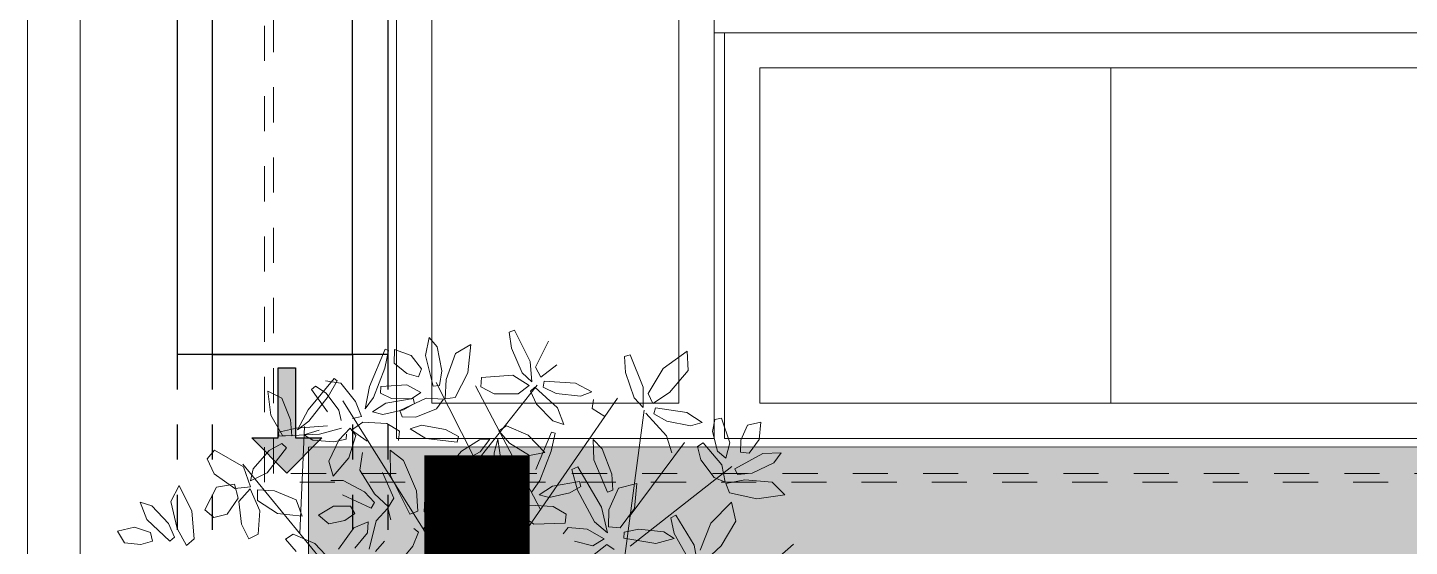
# Model space of a CAD drawing. Header units: metres. Extents: x 349703 to 349913, y 9282546 to 9282694.
# Drawn here: x 349717.13 to 349721.066, y 9282661.78 to 9282663.258 of the extents above; entities that cross this region are included whole.
import ezdxf

# ---------------------------------------------------------------- set-up
doc = ezdxf.new("R2010")
doc.units = ezdxf.units.M
doc.header["$LTSCALE"] = 0.25
doc.linetypes.add('01 nivel$0$HIDDEN2', pattern=[0.1875, 0.125, -0.0625])
doc.linetypes.add('B. SUM 2$0$HIDDEN', pattern=[0.375, 0.25, -0.125])
for name, color, linetype, lineweight in [('.', 7, 'Continuous', 0), ('0_ CUNETAS', 160, 'Continuous', 5), ('AREA-VERDE', 3, 'CONTINUOUS', 9), ('ARQ-FONDO', 253, 'CONTINUOUS', 9), ('CUNETAS-RED', 5, 'CONTINUOUS', 18), ('LLORAD-TRAMO', 1, 'CONTINUOUS', 70)]:
    doc.layers.add(name, color=color, linetype=linetype, lineweight=lineweight)

# ---------------------------------------------------------------- blocks, each defined once
blk = doc.blocks.new('VERDAD88')
at = {"layer": 'ARQ-FONDO'}
for points in [[(350744.8128, 9282644.2911), (350743.9086, 9282644.2911), (350743.9086, 9282639.8861), (350744.8128, 9282639.8861), (350744.8128, 9282644.2911)], [(350744.8428, 9282641.0411), (350748.8428, 9282641.0411), (350748.8428, 9282639.8861), (350744.8428, 9282639.8861), (350744.8428, 9282641.0411)]]:
    blk.add_lwpolyline(points, dxfattribs=at)
at = {"layer": 'ARQ-FONDO', "flags": 128}
for points in [[(350744.7128, 9282644.1911), (350744.0086, 9282644.1911), (350744.0086, 9282639.9861), (350744.7128, 9282639.9861)], [(350744.9428, 9282640.9411), (350748.7428, 9282640.9411), (350748.7428, 9282639.9861), (350744.9428, 9282639.9861)]]:
    blk.add_lwpolyline(points, close=True, dxfattribs=at)
blk.add_lwpolyline([(350745.9428, 9282639.9861), (350745.9428, 9282640.9411)], dxfattribs=at)
blk = doc.blocks.new('cp1-flat-2')
at = {"layer": 'ARQ-FONDO'}
blk.add_lwpolyline([(889467.9025, -9185120.9326), (889467.8701, -9185120.6847), (889458.1529, -9185121.956), (889458.1853, -9185122.2039), (889458.4332, -9185122.1715), (889458.4202, -9185122.0723), (889461.3225, -9185121.6926), (889461.3354, -9185121.7918), (889461.5833, -9185121.7594), (889461.5704, -9185121.6602), (889464.4954, -9185121.2775), (889464.5084, -9185121.3767), (889464.7563, -9185121.3442), (889464.7433, -9185121.2451), (889467.6416, -9185120.8659), (889467.6546, -9185120.965)], close=True, dxfattribs=at)
blk = doc.blocks.new('CERCO PERIMETRICO')
at = {"layer": 'ARQ-FONDO', "xscale": -1, "rotation": 97.45378494831562}
blk.add_blockref('cp1-flat-2', (-8872851.8595, 8973059.4951, 210.1358), dxfattribs=at)
blk = doc.blocks.new('ARR2')
at = {"layer": 'ARQ-FONDO', "lineweight": 5}
for p, q in [((2741.0943, 1215.9907), (2741.0724, 1215.982)), ((2741.0724, 1215.982), (2741.0812, 1215.9163)), ((2741.158, 1215.861), (2741.0943, 1215.9907)), ((2740.7432, 1215.9601), (2740.7275, 1215.8854)), ((2740.7756, 1215.921), (2740.7432, 1215.9601)), ((2740.7946, 1215.8229), (2740.7756, 1215.921)), ((2740.9148, 1215.9314), (2740.8508, 1215.894)), ((2740.9022, 1215.8152), (2740.9148, 1215.9314)), ((2741.0812, 1215.9163), (2741.1256, 1215.8145)), ((2741.1806, 1215.8379), (2741.2344, 1215.9446)), ((2740.4969, 1215.758), (2740.5613, 1215.9124)), ((2740.5757, 1215.9071), (2740.5597, 1215.8335)), ((2740.5613, 1215.9124), (2740.5757, 1215.9071)), ((2740.6001, 1215.91), (2740.5986, 1215.8547)), ((2740.6682, 1215.8859), (2740.6001, 1215.91)), ((2740.7117, 1215.8316), (2740.6682, 1215.8859)), ((2740.7275, 1215.8854), (2740.7593, 1215.7592)), ((2740.8508, 1215.894), (2740.8132, 1215.7865)), ((2741.1652, 1215.7782), (2741.158, 1215.861)), ((2741.5701, 1215.8892), (2741.5475, 1215.8824)), ((2741.5475, 1215.8824), (2741.5511, 1215.8162)), ((2741.6232, 1215.7549), (2741.5701, 1215.8892)), ((2741.706, 1215.8322), (2741.805, 1215.9032)), ((2741.805, 1215.9032), (2741.8089, 1215.8235)), ((2740.5597, 1215.8335), (2740.5131, 1215.7133)), ((2740.5986, 1215.8547), (2740.6513, 1215.8117)), ((2740.6513, 1215.8117), (2740.6992, 1215.7981)), ((2740.6992, 1215.7981), (2740.7117, 1215.8316)), ((2740.7854, 1215.7631), (2740.7946, 1215.8229)), ((2740.8494, 1215.713), (2740.9022, 1215.8152)), ((2741.0867, 1215.8046), (2740.9583, 1215.7949)), ((2741.1544, 1215.7623), (2741.0867, 1215.8046)), ((2741.1256, 1215.8145), (2741.1652, 1215.7782)), ((2741.2032, 1215.7974), (2741.1806, 1215.8379)), ((2741.269, 1215.8479), (2741.2032, 1215.7974)), ((2741.5511, 1215.8162), (2741.5873, 1215.7111)), ((2741.644, 1215.7301), (2741.706, 1215.8322)), ((2741.8089, 1215.8235), (2741.7329, 1215.7331)), ((2740.2447, 1215.6629), (2740.3517, 1215.7915)), ((2740.2591, 1215.7464), (2740.275, 1215.7598)), ((2740.3237, 1215.6533), (2740.2591, 1215.7464)), ((2740.275, 1215.7598), (2740.3182, 1215.7302)), ((2740.3155, 1215.7818), (2740.3795, 1215.772)), ((2740.3638, 1215.7823), (2740.3269, 1215.7166)), ((2740.3517, 1215.7915), (2740.3638, 1215.7823)), ((2740.3795, 1215.772), (2740.4392, 1215.697)), ((2740.4795, 1215.666), (2740.4969, 1215.758)), ((2740.5439, 1215.7583), (2740.5421, 1215.7305)), ((2740.651, 1215.7651), (2740.5439, 1215.7583)), ((2740.7079, 1215.7335), (2740.651, 1215.7651)), ((2740.7181, 1215.1712), (2741.1878, 1215.7637)), ((2740.7593, 1215.7592), (2740.7854, 1215.7631)), ((2740.9283, 1215.4661), (2740.7715, 1215.7746)), ((2740.8132, 1215.7865), (2740.8081, 1215.7072)), ((2741.2009, 1215.2512), (2740.9339, 1215.7613)), ((2740.9583, 1215.7949), (2740.9557, 1215.7574)), ((2740.9557, 1215.7574), (2741.0108, 1215.7283)), ((2741.1092, 1215.7278), (2741.1544, 1215.7623)), ((2741.1782, 1215.7554), (2741.1595, 1215.7388)), ((2741.2706, 1215.6699), (2741.1782, 1215.7554)), ((2741.2157, 1215.7806), (2741.2116, 1215.756)), ((2741.2116, 1215.756), (2741.266, 1215.73)), ((2741.3455, 1215.7719), (2741.2157, 1215.7806)), ((2741.4121, 1215.7357), (2741.3455, 1215.7719)), ((2741.6239, 1215.6718), (2741.6232, 1215.7549)), ((2740.0784, 1215.739), (2740.1366, 1215.7108)), ((2740.0908, 1215.6409), (2740.0784, 1215.739)), ((2740.1366, 1215.7108), (2740.1716, 1215.6216)), ((2740.3269, 1215.7166), (2740.2471, 1215.6155)), ((2740.3182, 1215.7302), (2740.3715, 1215.6613)), ((2740.9083, 1214.8699), (2740.3874, 1215.6998)), ((2740.4392, 1215.697), (2740.4639, 1215.6344)), ((2740.5131, 1215.7133), (2740.4795, 1215.666)), ((2740.5097, 1215.6541), (2740.5649, 1215.69)), ((2740.5421, 1215.7305), (2740.5883, 1215.7088)), ((2740.5649, 1215.69), (2740.6768, 1215.7084)), ((2740.5883, 1215.7088), (2740.6705, 1215.7081)), ((2740.7306, 1215.7109), (2740.6224, 1215.6593)), ((2740.682, 1215.6882), (2740.6367, 1215.6619)), ((2740.6705, 1215.7081), (2740.7079, 1215.7335)), ((2740.6768, 1215.7084), (2740.682, 1215.6882)), ((2740.8019, 1215.7058), (2740.7306, 1215.7109)), ((2740.7731, 1215.6667), (2740.8019, 1215.7058)), ((2740.8081, 1215.7072), (2740.8494, 1215.713)), ((2740.9225, 1214.8488), (2741.5179, 1215.7101)), ((2741.0108, 1215.7283), (2741.1092, 1215.7278)), ((2741.1595, 1215.7388), (2741.1841, 1215.6858)), ((2741.266, 1215.73), (2741.3652, 1215.718)), ((2741.3652, 1215.718), (2741.4121, 1215.7357)), ((2741.419, 1215.7048), (2741.4134, 1215.6677)), ((2741.5873, 1215.7111), (2741.6239, 1215.6718)), ((2741.6633, 1215.6879), (2741.644, 1215.7301)), ((2741.7329, 1215.7331), (2741.6633, 1215.6879)), ((2740.1395, 1215.5571), (2740.0908, 1215.6409)), ((2740.2011, 1215.5801), (2740.2447, 1215.6629)), ((2740.3715, 1215.6613), (2740.3799, 1215.6189)), ((2740.4639, 1215.6344), (2740.4274, 1215.6259)), ((2740.5516, 1215.6435), (2740.5097, 1215.6541)), ((2740.6367, 1215.6619), (2740.5516, 1215.6435)), ((2740.6224, 1215.6593), (2740.6314, 1215.633)), ((2740.6314, 1215.633), (2740.6878, 1215.6326)), ((2740.6878, 1215.6326), (2740.7731, 1215.6667)), ((2741.1841, 1215.6858), (2741.2513, 1215.6163)), ((2741.2979, 1215.6015), (2741.2706, 1215.6699)), ((2741.4134, 1215.6677), (2741.466, 1215.6343)), ((2741.5187, 1214.8365), (2741.6275, 1215.6613)), ((2741.7204, 1215.5555), (2741.635, 1215.648)), ((2741.6744, 1215.6702), (2741.6684, 1215.6459)), ((2741.6684, 1215.6459), (2741.7206, 1215.6158)), ((2741.8031, 1215.6512), (2741.6744, 1215.6702)), ((2741.8666, 1215.6098), (2741.8031, 1215.6512)), ((2740.1231, 1215.5696), (2740.1965, 1215.5868)), ((2740.1716, 1215.6216), (2740.1769, 1215.5545)), ((2740.1965, 1215.5868), (2740.325, 1215.5964)), ((2740.2471, 1215.6155), (2740.2011, 1215.5801)), ((2740.2106, 1215.153), (2740.2292, 1215.5932)), ((2740.2265, 1215.5599), (2740.2898, 1215.578)), ((2740.3822, 1215.5865), (2740.2916, 1215.5626)), ((2740.3715, 1215.5367), (2740.4174, 1215.5861)), ((2740.4174, 1215.5861), (2740.4407, 1215.5567)), ((2740.4696, 1215.6112), (2740.4227, 1215.5791)), ((2740.4227, 1215.5791), (2740.4881, 1215.5333)), ((2740.5679, 1215.6056), (2740.4696, 1215.6112)), ((2740.6214, 1215.5737), (2740.5679, 1215.6056)), ((2740.7118, 1215.5988), (2740.6641, 1215.5836)), ((2740.6641, 1215.5836), (2740.7288, 1215.5439)), ((2740.8103, 1215.5817), (2740.7118, 1215.5988)), ((2740.8633, 1215.553), (2740.8103, 1215.5817)), ((2741.0299, 1215.5757), (2741.0615, 1215.5959)), ((2741.074, 1215.5249), (2741.0299, 1215.5757)), ((2741.0615, 1215.5959), (2741.1505, 1215.5575)), ((2741.2513, 1215.6163), (2741.2979, 1215.6015)), ((2741.7206, 1215.6158), (2741.8185, 1215.596)), ((2741.8185, 1215.596), (2741.8666, 1215.6098)), ((2741.9192, 1215.6226), (2741.9098, 1215.5724)), ((2741.9465, 1215.6279), (2741.9192, 1215.6226)), ((2741.9801, 1215.5259), (2741.9465, 1215.6279)), ((2742.0536, 1215.5992), (2742.0253, 1215.5373)), ((2742.1076, 1215.6116), (2742.0536, 1215.5992)), ((2742.1014, 1215.5397), (2742.1076, 1215.6116)), ((2740.1362, 1215.5242), (2740.0835, 1215.4945)), ((2740.1246, 1215.5544), (2740.1231, 1215.5696)), ((2740.2916, 1215.5626), (2740.1246, 1215.5544)), ((2740.1553, 1215.5061), (2740.1362, 1215.5242)), ((2740.1769, 1215.5545), (2740.1395, 1215.5571)), ((2740.2634, 1215.5374), (2740.2265, 1215.5599)), ((2740.3501, 1215.53), (2740.2634, 1215.5374)), ((2740.3295, 1215.4506), (2740.3715, 1215.5367)), ((2740.4012, 1215.5418), (2740.3501, 1215.53)), ((2740.4021, 1215.5626), (2740.4012, 1215.5418)), ((2740.4407, 1215.5567), (2740.412, 1215.4642)), ((2740.6169, 1215.5365), (2740.6214, 1215.5737)), ((2740.7288, 1215.5439), (2740.858, 1215.5286)), ((2740.858, 1215.5286), (2740.8633, 1215.553)), ((2740.8761, 1215.4923), (2740.9502, 1215.538)), ((2740.9502, 1215.538), (2740.9932, 1215.5419)), ((2740.9932, 1215.5419), (2740.9531, 1215.4897)), ((2741.0098, 1215.485), (2741.0257, 1215.5408)), ((2741.0257, 1215.5408), (2741.0399, 1215.4482)), ((2741.1553, 1215.4741), (2741.074, 1215.5249)), ((2741.1505, 1215.5575), (2741.2188, 1215.4861)), ((2741.1825, 1215.4165), (2741.247, 1215.5708)), ((2741.2613, 1215.5656), (2741.2453, 1215.4919)), ((2741.247, 1215.5708), (2741.2613, 1215.5656)), ((2741.4174, 1215.5395), (2741.4204, 1215.4564)), ((2741.4551, 1215.5012), (2741.4174, 1215.5395)), ((2741.5662, 1215.2212), (2741.7939, 1215.5281)), ((2741.7421, 1215.4851), (2741.7204, 1215.5555)), ((2741.8706, 1215.5269), (2741.8474, 1215.5116)), ((2741.9477, 1215.4352), (2741.8706, 1215.5269)), ((2741.9098, 1215.5724), (2741.9299, 1215.4927)), ((2741.9639, 1215.4629), (2741.9801, 1215.5259)), ((2742.0253, 1215.5373), (2742.0242, 1215.4876)), ((2742.0597, 1215.4839), (2742.1014, 1215.5397)), ((2739.8586, 1215.4962), (2739.8296, 1215.4607)), ((2739.8296, 1215.4607), (2739.8571, 1215.3984)), ((2739.9781, 1215.4281), (2739.8586, 1215.4962)), ((2740.0835, 1215.4945), (2740.0179, 1215.4191)), ((2740.0756, 1215.4032), (2740.1553, 1215.5061)), ((2740.412, 1215.4642), (2740.3481, 1215.3887)), ((2740.4684, 1215.4864), (2740.4573, 1215.4131)), ((2740.5822, 1215.4968), (2740.5832, 1215.3922)), ((2740.637, 1215.4539), (2740.5822, 1215.4968)), ((2740.8421, 1215.4525), (2740.8761, 1215.4923)), ((2740.9531, 1215.4897), (2740.8537, 1215.4352)), ((2741.0058, 1215.3562), (2741.0098, 1215.485)), ((2741.2188, 1215.4861), (2741.1553, 1215.4741)), ((2741.2453, 1215.4919), (2741.1987, 1215.3718)), ((2741.4942, 1215.3972), (2741.4551, 1215.5012)), ((2741.8474, 1215.5116), (2741.8611, 1215.4569)), ((2741.9299, 1215.4927), (2741.9639, 1215.4629)), ((2742.1159, 1215.4822), (2742.0017, 1215.4196)), ((2742.0242, 1215.4876), (2742.0597, 1215.4839)), ((2742.1921, 1215.4858), (2742.1159, 1215.4822)), ((2742.1624, 1215.4446), (2742.1921, 1215.4858)), ((2740.4388, 1214.8759), (2739.976, 1215.4379)), ((2740.0073, 1215.3451), (2739.9781, 1215.4281)), ((2740.0179, 1215.4191), (2740.0071, 1215.3694)), ((2740.3481, 1215.3887), (2740.3295, 1215.4506)), ((2740.4573, 1215.4131), (2740.5173, 1215.3163)), ((2740.5972, 1215.2983), (2740.5509, 1215.4036)), ((2740.6912, 1215.3281), (2740.637, 1215.4539)), ((2740.8537, 1215.4352), (2740.8421, 1215.4525)), ((2740.9447, 1215.4048), (2740.9607, 1215.4183)), ((2741.0094, 1215.3118), (2740.9447, 1215.4048)), ((2740.9607, 1215.4183), (2741.0038, 1215.3887)), ((2741.0012, 1215.4403), (2741.0651, 1215.4305)), ((2741.0418, 1215.3502), (2741.0012, 1215.4403)), ((2741.0399, 1215.4482), (2741.0305, 1215.2812)), ((2741.0651, 1215.4305), (2741.1248, 1215.3555)), ((2741.3544, 1215.4279), (2741.3308, 1215.416)), ((2741.3308, 1215.416), (2741.3536, 1215.3313)), ((2741.4524, 1215.262), (2741.3544, 1215.4279)), ((2741.4204, 1215.4564), (2741.4773, 1215.3236)), ((2741.5703, 1215.1013), (2741.9884, 1215.4291)), ((2741.8611, 1215.4569), (2741.9156, 1215.3829)), ((2741.9608, 1215.3649), (2741.9477, 1215.4352)), ((2742.0017, 1215.4196), (2742.012, 1215.3953)), ((2742.0722, 1215.4015), (2742.1624, 1215.4446)), ((2739.7133, 1215.35), (2739.6795, 1215.2841)), ((2739.7653, 1215.2453), (2739.7133, 1215.35)), ((2739.8571, 1215.3984), (2739.9431, 1215.3383)), ((2739.9413, 1215.356), (2739.8676, 1215.3444)), ((2739.9561, 1215.2983), (2739.9413, 1215.356)), ((2740.0071, 1215.3694), (2740.0756, 1215.4032)), ((2740.389, 1215.3716), (2740.3382, 1215.371)), ((2740.4773, 1215.3247), (2740.389, 1215.3716)), ((2740.5832, 1215.3922), (2740.6628, 1215.2325)), ((2740.7247, 1215.2973), (2740.7827, 1215.3491)), ((2740.7827, 1215.3491), (2740.8336, 1215.3707)), ((2740.8336, 1215.3707), (2740.8442, 1215.3391)), ((2741.0038, 1215.3887), (2741.0571, 1215.3198)), ((2741.0152, 1215.2814), (2741.0058, 1215.3562)), ((2741.113, 1215.2844), (2741.0418, 1215.3502)), ((2741.1248, 1215.3555), (2741.1496, 1215.2929)), ((2741.1987, 1215.3718), (2741.1651, 1215.3244)), ((2741.1954, 1215.3126), (2741.2505, 1215.3485)), ((2741.2505, 1215.3485), (2741.3624, 1215.3668)), ((2741.3624, 1215.3668), (2741.3676, 1215.3466)), ((2741.4996, 1215.3311), (2741.4942, 1215.3972)), ((2741.5973, 1215.3589), (2741.5223, 1215.3397)), ((2741.5881, 1215.2565), (2741.5973, 1215.3589)), ((2741.9156, 1215.3829), (2741.9608, 1215.3649)), ((2742.0417, 1215.3743), (2741.9636, 1215.3592)), ((2741.9636, 1215.3592), (2741.9797, 1215.3208)), ((2742.012, 1215.3953), (2742.0722, 1215.4015)), ((2742.1552, 1215.365), (2742.0417, 1215.3743)), ((2742.2075, 1215.3125), (2742.1552, 1215.365)), ((2739.8676, 1215.3444), (2739.8196, 1215.2508)), ((2739.9112, 1215.2329), (2739.9561, 1215.2983)), ((2739.9431, 1215.3383), (2740.0073, 1215.3451)), ((2740.0056, 1215.3371), (2739.9592, 1215.2846)), ((2740.0452, 1215.2467), (2740.0056, 1215.3371)), ((2740.0367, 1215.3322), (2740.0362, 1215.2887)), ((2740.106, 1215.3285), (2740.0367, 1215.3322)), ((2740.1957, 1215.291), (2740.106, 1215.3285)), ((2740.22, 1215.2242), (2740.1957, 1215.291)), ((2740.3865, 1215.3118), (2740.5047, 1215.2573)), ((2740.5181, 1215.28), (2740.4773, 1215.3247)), ((2740.5173, 1215.3163), (2740.5759, 1215.2626)), ((2740.5759, 1215.2626), (2740.5972, 1215.2983)), ((2740.6966, 1215.2453), (2740.6912, 1215.3281)), ((2740.7224, 1215.242), (2740.7247, 1215.2973)), ((2740.8442, 1215.3391), (2740.795, 1215.2774)), ((2741.0655, 1215.2774), (2741.0094, 1215.3118)), ((2741.0571, 1215.3198), (2741.0655, 1215.2774)), ((2741.1496, 1215.2929), (2741.113, 1215.2844)), ((2741.2372, 1215.3019), (2741.1954, 1215.3126)), ((2741.3223, 1215.3204), (2741.2372, 1215.3019)), ((2741.3676, 1215.3466), (2741.3223, 1215.3204)), ((2741.3536, 1215.3313), (2741.424, 1215.2008)), ((2741.4773, 1215.3236), (2741.4996, 1215.3311)), ((2741.5223, 1215.3397), (2741.4825, 1215.251)), ((2741.9797, 1215.3208), (2742.0919, 1215.2954)), ((2742.0919, 1215.2954), (2742.2075, 1215.3125)), ((2739.5532, 1215.2819), (2739.5802, 1215.2105)), ((2739.6016, 1215.2664), (2739.5532, 1215.2819)), ((2739.6704, 1215.1939), (2739.6016, 1215.2664)), ((2739.6795, 1215.2841), (2739.7057, 1215.1732)), ((2739.7758, 1215.1308), (2739.7653, 1215.2453)), ((2739.8196, 1215.2508), (2739.8566, 1215.2193)), ((2739.8566, 1215.2193), (2739.9112, 1215.2329)), ((2739.9592, 1215.2846), (2739.9701, 1215.1908)), ((2740.0362, 1215.2887), (2740.1191, 1215.2351)), ((2740.0388, 1215.1509), (2740.0452, 1215.2467)), ((2740.1191, 1215.2351), (2740.22, 1215.2242)), ((2740.3489, 1215.266), (2740.2873, 1215.2282)), ((2740.4185, 1215.2657), (2740.3489, 1215.266)), ((2740.396, 1215.2062), (2740.4367, 1215.2349)), ((2740.4367, 1215.2349), (2740.4185, 1215.2657)), ((2740.5047, 1215.2573), (2740.5181, 1215.28)), ((2740.573, 1215.2569), (2740.5243, 1215.2046)), ((2740.5854, 1215.2099), (2740.573, 1215.2569)), ((2740.6628, 1215.2325), (2740.6966, 1215.2453)), ((2740.795, 1215.2774), (2740.7224, 1215.242)), ((2740.8023, 1215.2355), (2740.735, 1215.2174)), ((2740.9499, 1215.2212), (2740.8023, 1215.2355)), ((2740.8087, 1215.2281), (2740.8821, 1215.2453)), ((2740.8821, 1215.2453), (2741.0106, 1215.2549)), ((2741.0678, 1215.245), (2740.9772, 1215.2211)), ((2741.0106, 1215.2549), (2741.0678, 1215.245)), ((2741.0305, 1215.2812), (2741.0152, 1215.2814)), ((2741.0571, 1215.1952), (2741.103, 1215.2445)), ((2741.103, 1215.2445), (2741.1263, 1215.2152)), ((2741.1552, 1215.2696), (2741.1083, 1215.2375)), ((2741.1083, 1215.2375), (2741.1738, 1215.1918)), ((2741.2535, 1215.2641), (2741.1552, 1215.2696)), ((2741.307, 1215.2322), (2741.2535, 1215.2641)), ((2741.4765, 1215.1551), (2741.4524, 1215.262)), ((2741.4825, 1215.251), (2741.4805, 1215.1803)), ((2741.5298, 1215.1761), (2741.5881, 1215.2565)), ((2741.902, 1215.195), (2741.9874, 1215.2819)), ((2741.9874, 1215.2819), (2742.0049, 1215.204)), ((2739.53, 1215.179), (2739.4596, 1215.1626)), ((2739.5959, 1215.1565), (2739.53, 1215.179)), ((2739.5802, 1215.2105), (2739.675, 1215.1212)), ((2739.6949, 1215.1385), (2739.6704, 1215.1939)), ((2739.9701, 1215.1908), (2740.0006, 1215.1305)), ((2740.2873, 1215.2282), (2740.3294, 1215.1922)), ((2740.3294, 1215.1922), (2740.396, 1215.2062)), ((2740.4321, 1215.1766), (2740.3701, 1215.089)), ((2740.4924, 1215.2011), (2740.4321, 1215.1766)), ((2740.4887, 1215.156), (2740.4924, 1215.2011)), ((2740.5243, 1215.2046), (2740.4964, 1215.088)), ((2740.7537, 1215.2001), (2740.7228, 1215.1616)), ((2740.735, 1215.2174), (2740.8372, 1215.1779)), ((2740.8113, 1215.159), (2740.7537, 1215.2001)), ((2740.8102, 1215.2129), (2740.8087, 1215.2281)), ((2740.9772, 1215.2211), (2740.8102, 1215.2129)), ((2740.9348, 1215.194), (2740.9188, 1215.1203)), ((2740.9205, 1215.1992), (2740.9348, 1215.194)), ((2741.0329, 1215.1928), (2740.9499, 1215.2212)), ((2741.0151, 1215.1091), (2741.0571, 1215.1952)), ((2741.0296, 1215.1667), (2741.0329, 1215.1928)), ((2741.1263, 1215.2152), (2741.0976, 1215.1226)), ((2741.1738, 1215.1918), (2741.3025, 1215.1949)), ((2741.2944, 1215.1514), (2741.3146, 1215.1778)), ((2741.3025, 1215.1949), (2741.307, 1215.2322)), ((2741.3146, 1215.1778), (2741.3933, 1215.1714)), ((2741.424, 1215.2008), (2741.4765, 1215.1551)), ((2741.4805, 1215.1803), (2741.5298, 1215.1761)), ((2741.7583, 1215.2279), (2741.7373, 1215.2173)), ((2741.7373, 1215.2173), (2741.7521, 1215.1527)), ((2741.8337, 1215.1046), (2741.7583, 1215.2279)), ((2741.8584, 1215.0838), (2741.902, 1215.195)), ((2742.0049, 1215.204), (2741.9455, 1215.1019)), ((2739.4596, 1215.1626), (2739.4881, 1215.1152)), ((2739.5557, 1215.1074), (2739.6034, 1215.1216)), ((2739.6034, 1215.1216), (2739.5959, 1215.1565)), ((2739.675, 1215.1212), (2739.6949, 1215.1385)), ((2739.7057, 1215.1732), (2739.7441, 1215.1036)), ((2739.7441, 1215.1036), (2739.7758, 1215.1308)), ((2740.0006, 1215.1305), (2740.0388, 1215.1509)), ((2740.151, 1215.1302), (2740.1826, 1215.1504)), ((2740.1952, 1215.0794), (2740.151, 1215.1302)), ((2740.1826, 1215.1504), (2740.2716, 1215.112)), ((2740.4365, 1215.0925), (2740.4887, 1215.156)), ((2740.5225, 1215.0785), (2740.5583, 1215.122)), ((2740.6989, 1215.1584), (2740.6758, 1215.1009)), ((2740.6791, 1215.1737), (2740.6989, 1215.1584)), ((2740.8627, 1215.0765), (2740.8113, 1215.159)), ((2740.9188, 1215.1203), (2740.8722, 1215.0002)), ((2741.0976, 1215.1226), (2741.0338, 1215.0471)), ((2741.416, 1215.102), (2741.3407, 1215.1213)), ((2741.3933, 1215.1714), (2741.4632, 1215.1309)), ((2741.4632, 1215.1309), (2741.416, 1215.102)), ((2741.544, 1215.1331), (2741.5456, 1215.158)), ((2741.6766, 1215.1121), (2741.544, 1215.1331)), ((2741.5456, 1215.158), (2741.6063, 1215.1709)), ((2741.6063, 1215.1709), (2741.7088, 1215.1601)), ((2741.7519, 1215.1323), (2741.6766, 1215.1121)), ((2741.7088, 1215.1601), (2741.7519, 1215.1323)), ((2741.7521, 1215.1527), (2741.8057, 1215.0554)), ((2739.4881, 1215.1152), (2739.5557, 1215.1074)), ((2740.2716, 1215.112), (2740.34, 1215.0406)), ((2740.6758, 1215.1009), (2740.6097, 1215.0218)), ((2741.0338, 1215.0471), (2741.0151, 1215.1091)), ((2741.4748, 1215.1076), (2741.4091, 1215.057)), ((2741.5043, 1215.0867), (2741.4748, 1215.1076)), ((2741.8486, 1215.0229), (2741.8337, 1215.1046)), ((2741.9455, 1215.1019), (2741.8846, 1215.0455)), ((2741.9454, 1214.8481), (2742.2422, 1215.1094))]:
    blk.add_line(p, q, dxfattribs=at)
blk = doc.blocks.new('*U2183')
at = {"layer": '.', "lineweight": 30}
h = blk.add_hatch(color=1, dxfattribs=at)
h.dxf.hatch_style = 1
h.paths.add_polyline_path([(-0.025, -0.05), (-0.1, -0.05), (0, -0.15), (0.1, -0.05), (0.025, -0.05), (0.025, 0.15), (-0.025, 0.15)])
at = {"layer": '0_ CUNETAS', "color": 1, "lineweight": 30}
blk.add_lwpolyline([(-0.1, -0.05), (-0.025, -0.05), (-0.025, 0.15), (0.025, 0.15), (0.025, -0.05), (0.1, -0.05), (0, -0.15)], close=True, dxfattribs=at)
blk = doc.blocks.new('*U2178')
at = {"layer": '0_ CUNETAS', "color": 0, "linetype": 'ByBlock', "lineweight": -2, "transparency": 16777216}
blk.add_blockref('*U2183', (0, 100.5), dxfattribs=at)
blk = doc.blocks.new('drenaje')
at = {"layer": 'CUNETAS-RED', "lineweight": 30}
for p, q in [((-0.6, 0), (-0.6, -13.2104)), ((0, 0), (0, -13.2104)), ((0, -13.2104), (-0.6, -13.2104))]:
    blk.add_line(p, q, dxfattribs=at)
at = {"layer": 'CUNETAS-RED', "linetype": '01 nivel$0$HIDDEN2', "lineweight": 30}
for p, q in [((-0.6, -13.2104), (-0.6, -19.2104)), ((-0.5, -13.2104), (-0.5, -19.2104)), ((-0.1, -13.2104), (-0.1, -19.2104)), ((0, -13.2104), (0, -19.2104))]:
    blk.add_line(p, q, dxfattribs=at)
at = {"layer": 'CUNETAS-RED', "lineweight": 30, "flags": 128}
blk.add_lwpolyline([(-0.5, -0.1), (-0.5, -13.2104), (-0.1, -13.2104), (-0.1, -0.1)], close=True, dxfattribs=at)
at = {"layer": 'CUNETAS-RED', "lineweight": 0}
blk.add_blockref('*U2178', (-0.2872, -113.8987), dxfattribs=at)

msp = doc.modelspace()

# ---------------------------------------------------------------- hatches: boundary and pattern name
at = {"layer": 'AREA-VERDE', "lineweight": 0, "true_color": 0xc4e4b2, "transparency": 33554687}
h = msp.add_hatch(color=3, dxfattribs=at)
h.dxf.hatch_style = 1
h.paths.add_polyline_path([(349745.5061, 9282662.0658), (349717.9307, 9282662.0658), (349717.9307, 9282656.5561), (349745.5061, 9282656.5561)])
h.paths.add_polyline_path([(349744.5061, 9282661.0658), (349744.5061, 9282657.5561), (349718.9307, 9282657.5561), (349718.9307, 9282661.0658)], flags=16)

# ---------------------------------------------------------------- linework, layer by layer
at = {"layer": 'ARQ-FONDO', "linetype": 'B. SUM 2$0$HIDDEN'}
for points in [[(349717.8055, 9282675.8631), (349745.0055, 9282675.8631), (349745.0055, 9282661.9631), (349717.8055, 9282661.9631)], [(349717.8305, 9282675.8381), (349744.9805, 9282675.8381), (349744.9805, 9282661.9881), (349717.8305, 9282661.9881)]]:
    msp.add_lwpolyline(points, close=True, dxfattribs=at)
at = {"layer": 'ARQ-FONDO'}
for points in [[(349719.0855, 9282674.5831), (349743.7255, 9282674.5831), (349743.7255, 9282663.2431), (349719.0855, 9282663.2431)], [(349717.9305, 9282662.0627), (349745.5061, 9282662.0658), (349745.5061, 9282656.5561), (349717.9305, 9282656.553)]]:
    msp.add_lwpolyline(points, close=True, dxfattribs=at)
at = {"layer": 'LLORAD-TRAMO', "const_width": 0.3}
msp.add_lwpolyline([(349718.41, 9282662.04), (349718.41, 9282661.79), (349718.41, 9282661.54), (349718.41, 9282661.29), (349718.41, 9282661.04), (349718.41, 9282660.79), (349718.41, 9282660.54), (349718.41, 9282660.29), (349718.41, 9282660.04), (349718.41, 9282659.79), (349718.41, 9282659.54), (349718.41, 9282659.29), (349718.41, 9282659.04), (349718.41, 9282658.79), (349718.41, 9282658.54), (349718.41, 9282658.29), (349718.41, 9282658.04), (349718.41, 9282657.79), (349718.41, 9282657.54), (349718.41, 9282657.29), (349718.41, 9282657.04), (349718.41, 9282656.79), (349718.41, 9282656.54)], dxfattribs=at)

# ---------------------------------------------------------------- block references
at = {"layer": 'ARQ-FONDO'}
for name, p in [('CERCO PERIMETRICO', (-323.2944, 0, -210.1358)), ('VERDAD88', (-1025.7273, 22.202))]:
    msp.add_blockref(name, p, dxfattribs=at)
at = {"layer": 'ARQ-FONDO', "xscale": 0.6917913537138002, "yscale": 0.6917913537138002, "zscale": 0.6917913537138002}
msp.add_blockref('ARR2', (347822.2518, 9281821.1847), dxfattribs=at)
at = {"layer": 'CUNETAS-RED', "lineweight": 30}
msp.add_blockref('drenaje', (349718.1559, 9282675.5378), dxfattribs=at)

doc.saveas('drawing.dxf')
